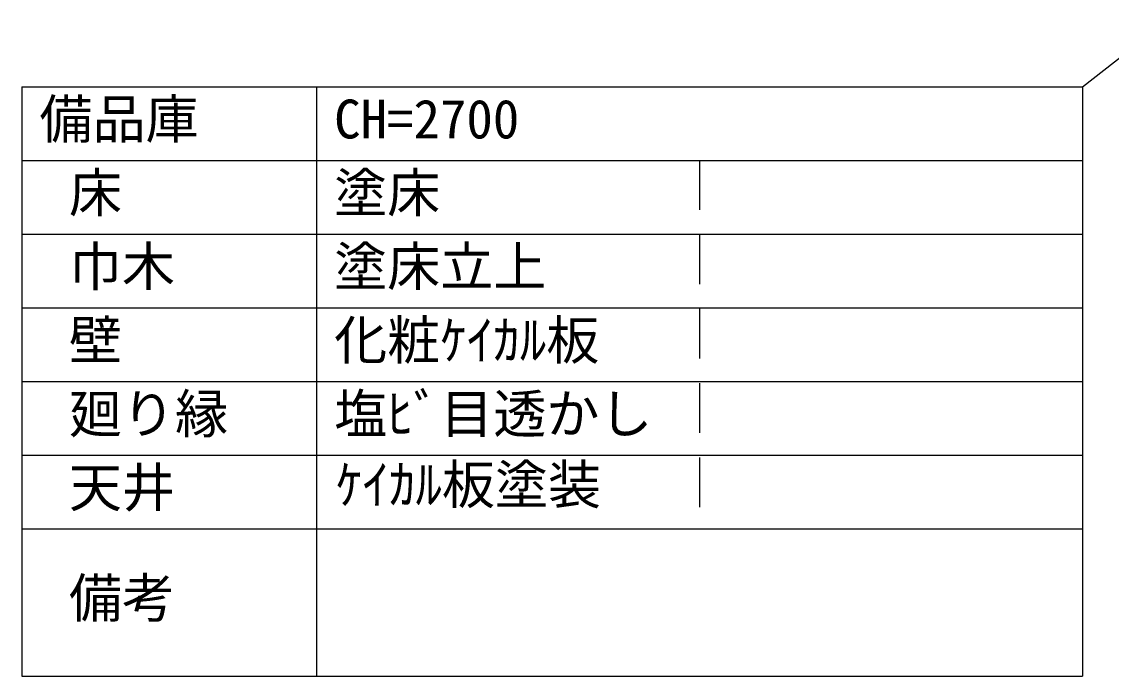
# Model space of a CAD drawing. Units: millimetres at full size. Extents: x -22551 to 92397, y -19340 to 14894.
# Drawn here: x -7606 to -5758, y -5237 to -4127 of the extents above; entities that cross this region are included whole.
import ezdxf
from ezdxf.enums import TextEntityAlignment as Align

# ---------------------------------------------------------------- set-up
doc = ezdxf.new("R2010")
doc.units = ezdxf.units.MM
doc.header["$LTSCALE"] = 70
doc.linetypes.add('DASHED1', pattern=[1.8, 1.2, -0.6])
doc.layers.add('2-0_通芯', color=7, linetype='Continuous', lineweight=15)
doc.styles.add('ＭＳ ゴシック', font='')
doc.styles.get('ＭＳ ゴシック').set_extended_font_data('MS Gothic')

# ---------------------------------------------------------------- blocks, each defined once
blk = doc.blocks.new('グループ部品-125')
at = {"layer": '2-0_通芯'}
for p, q in [((-5806.43, -4237.35), (-4708.1, -3373.6)), ((-7606.43, -4237.35), (-7606.43, -5237.35)), ((-7606.43, -4237.35), (-5806.43, -4237.35)), ((-7106.43, -4237.35), (-7106.43, -5237.35)), ((-5806.43, -4237.35), (-5806.43, -5237.35)), ((-7606.43, -4362.35), (-5806.43, -4362.35)), ((-7606.43, -4487.35), (-5806.43, -4487.35)), ((-7606.43, -4612.35), (-5806.43, -4612.35)), ((-7606.43, -4737.35), (-5806.43, -4737.35)), ((-7606.43, -4862.35), (-5806.43, -4862.35)), ((-7606.43, -4987.35), (-5806.43, -4987.35)), ((-7606.43, -5237.35), (-5806.43, -5237.35))]:
    blk.add_line(p, q, dxfattribs=at)
at = {"layer": '2-0_通芯', "linetype": 'DASHED1'}
blk.add_line((-6456.43, -4362.35), (-6456.43, -4987.35), dxfattribs=at)
at = {"layer": '2-0_通芯', "style": 'ＭＳ ゴシック'}
for s, p in [('備品庫', (-7576.43, -4344.85)), ('CH=2700', (-7076.43, -4344.85)), ('床', (-7526.43, -4469.85)), ('塗床', (-7076.43, -4469.85)), ('巾木', (-7526.43, -4594.85)), ('塗床立上', (-7076.43, -4594.85)), ('壁', (-7526.43, -4719.85)), ('化粧ｹｲｶﾙ板', (-7076.43, -4719.85)), ('廻り縁', (-7526.43, -4844.85)), ('塩ﾋﾞ目透かし', (-7076.43, -4844.85)), ('天井', (-7526.43, -4969.85)), ('ｹｲｶﾙ板塗装', (-7073.51, -4964.89)), ('備考', (-7526.43, -5157.35))]:
    blk.add_text(s, height=65.98, dxfattribs=at).set_placement(p, align=Align.BOTTOM_LEFT)

msp = doc.modelspace()

# ---------------------------------------------------------------- block references
at = {"layer": '2-0_通芯'}
msp.add_blockref('グループ部品-125', (0, 0), dxfattribs=at)

doc.saveas('drawing.dxf')
